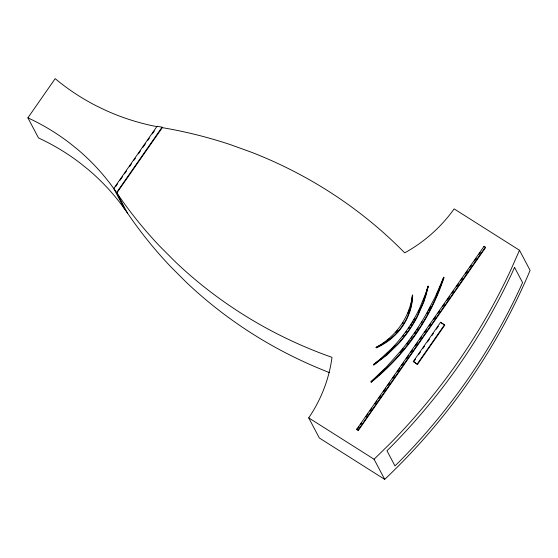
<?xml version="1.0" encoding="UTF-8"?>
<svg xmlns="http://www.w3.org/2000/svg" width="558" height="558" viewBox="0 0 558 558"><rect width="100%" height="100%" fill="white"/><g stroke="black" fill="none" stroke-linecap="round" stroke-linejoin="round"><path stroke-width="0.84" d="M411.797 300.86L412.439 295.084A68.404 64.944 -27.8 0 1 376.078 347.327L376.315 347.774A68.404 64.944 -27.8 0 0 381.128 344.942M428.063 286.156L423.571 301.578L417.056 316.379A125.543 119.196 -27.8 0 1 398.454 343.114L386.68 354.588L373.532 364.527L373.762 364.974L386.917 355.034L398.691 343.561A125.543 119.196 -27.8 0 0 417.293 316.825L423.808 302.024L426.312 294.373L428.063 286.156L425.628 293.759L419.504 308.574A148.881 141.348 -27.8 0 1 391.862 348.297L379.928 359.436L373.532 364.527M425.866 294.206L428.293 286.603M423.013 301.69L425.58 294.959M437.995 291.82L443.924 277.682L443.687 277.235L435.331 296.744L425.37 315.577A261.549 248.317 -27.8 0 1 400.909 350.731L386.575 366.801L370.979 381.721L371.21 382.174L377.327 376.545M519.491 250.263L510.94 269.64A606.965 576.268 -27.8 0 1 389.47 444.196L374.076 459.241L384.685 479.357A606.965 576.268 -27.8 0 0 530.1 270.379L519.491 250.263L454.128 208.887A142.974 135.74 -27.8 0 1 404.703 252.858A466.893 443.275 -27.8 0 0 252.125 152.494L230.266 144.592A466.893 443.275 -27.8 0 0 162.301 127.642L162.064 127.196L157.077 126.241L113.762 188.492L124.601 209.055M436.265 295.635L437.319 293.313M426.87 313.749L427.714 312.229M428.551 310.708L430.664 306.914M329.68 372.695A466.893 443.275 -27.8 0 1 186.372 282.355L170.239 266.215A466.893 443.275 -27.8 0 1 127.461 213.065L121.797 205.128A236.39 224.435 -27.8 0 0 88.303 169.632L80.659 163.466A236.39 224.435 -27.8 0 0 38.509 137.945L27.9 117.829L55.165 78.643A236.39 224.435 -27.8 0 0 96.199 105.776L105.127 110.1A236.39 224.435 -27.8 0 0 152.432 125.745L157.314 126.687M115.492 186.791L117.48 183.931M119.97 180.353L122.46 176.774M124.455 173.915L126.443 171.048M129.435 166.758L131.423 163.892M133.913 160.313L135.406 158.172M138.398 153.875L140.386 151.016M142.876 147.438L145.366 143.859M147.856 140.281L149.349 138.133M152.334 133.843L154.329 130.977M127.461 213.065L116.622 192.503L162.064 127.196M162.301 127.642L116.859 192.949A466.893 443.275 -27.8 0 0 159.637 246.099L175.763 262.239A466.893 443.275 -27.8 0 0 331.996 357.35A142.974 135.74 -27.8 0 1 308.714 417.865L319.315 437.981L384.685 479.357M356.785 429.186L484.023 246.322L485.334 247.152L485.565 247.599L358.327 430.455L356.785 429.186L358.327 430.455M357.022 429.632L359.01 426.772M360.496 424.631L361.493 423.201M365.964 416.77L367.952 413.917M369.94 411.058L371.928 408.198M374.913 403.915L376.901 401.056M378.889 398.203L380.877 395.343M383.36 391.772L385.85 388.201M387.838 385.341L389.826 382.488M392.804 378.198L394.792 375.346M397.282 371.774L399.765 368.203M401.753 365.344L403.741 362.484M406.224 358.913L408.707 355.341M410.702 352.489L412.69 349.629M415.173 346.058L417.656 342.486M419.644 339.627L421.632 336.774M424.617 332.484L426.605 329.632M429.088 326.06L430.581 323.912M433.559 319.629L435.547 316.77M438.037 313.198L439.53 311.057M442.508 306.774L444.496 303.915M446.979 300.344L449.469 296.772M451.952 293.201L453.445 291.06M456.423 286.77L458.411 283.917M460.901 280.346L462.387 278.198M465.372 273.915L467.36 271.055M469.843 267.484L471.336 265.343M474.321 261.06L476.309 258.201M478.792 254.629L480.285 252.488M358.09 430.009L485.334 247.152M413.304 361.486L440.576 322.301L444.496 324.784L444.733 325.23L417.468 364.416L413.304 361.486L417.468 364.416M414.036 361.214L415.529 359.08M418.5 354.804L420.481 351.959M422.964 348.394L424.45 346.26M427.421 341.984L429.409 339.131M431.885 335.567L433.371 333.433M436.349 329.157L438.33 326.311M417.231 363.962L444.496 324.784M400.093 352.405L401.146 351.177A261.549 248.317 -27.8 0 0 403.232 348.611M379.168 374.864L385.592 368.468M386.282 354.469L388.382 352.405M380.165 359.882L382 358.257M373.762 364.974L378.889 360.9M444.733 325.23L440.576 322.301M308.714 417.865L374.076 459.241M113.762 188.492L116.622 192.503M113.999 188.939L111.188 185.012A236.39 224.435 -27.8 0 0 77.702 149.516L70.057 143.35A236.39 224.435 -27.8 0 0 27.9 117.829M484.023 246.322L484.26 246.769M412.439 295.084A58.478 55.521 -27.8 0 1 409.586 311.266L407.584 316.442A58.478 55.521 -27.8 0 1 394.834 334.765L390.607 338.539A58.478 55.521 -27.8 0 1 376.078 347.327M443.687 277.235A219.427 208.329 -27.8 0 1 370.979 381.721M443.924 277.682A219.427 208.329 -27.8 0 1 371.21 382.174M422.225 321.666A261.549 248.317 -27.8 0 1 421.36 323.068M418.256 327.916A261.549 248.317 -27.8 0 1 416.889 329.98M415.968 331.347A261.549 248.317 -27.8 0 1 414.573 333.384M412.202 336.76A261.549 248.317 -27.8 0 1 410.751 338.769M409.286 340.764A261.549 248.317 -27.8 0 1 408.296 342.082M407.8 342.745A261.549 248.317 -27.8 0 1 406.796 344.056M412.669 295.531A58.478 55.521 -27.8 0 1 409.823 311.713L407.821 316.888A58.478 55.521 -27.8 0 1 395.071 335.212L390.844 338.985A58.478 55.521 -27.8 0 1 376.315 347.774M411.637 301.613A68.404 64.944 -27.8 0 1 410.702 305.372M409.788 308.344A68.404 64.944 -27.8 0 1 409.014 310.548M408.742 311.273A68.404 64.944 -27.8 0 1 407.863 313.443M403.19 322.489A68.404 64.944 -27.8 0 1 402.346 323.828M397.694 330.197A68.404 64.944 -27.8 0 1 395.629 332.603M389.407 338.727A68.404 64.944 -27.8 0 1 387.58 340.261M384.42 342.689A68.404 64.944 -27.8 0 1 383.116 343.609M419.742 309.02A148.881 141.348 -27.8 0 1 418.319 311.908M414.894 318.304A148.881 141.348 -27.8 0 1 414.092 319.699M413.269 321.094A148.881 141.348 -27.8 0 1 412.432 322.475M411.581 323.849A148.881 141.348 -27.8 0 1 410.716 325.216M409.391 327.246A148.881 141.348 -27.8 0 1 408.484 328.592M406.636 331.25A148.881 141.348 -27.8 0 1 405.687 332.568M403.748 335.17A148.881 141.348 -27.8 0 1 402.757 336.46M394.89 345.779A148.881 141.348 -27.8 0 1 392.1 348.75M514.539 267.366L512.349 272.318A606.965 576.268 -27.8 0 1 390.886 446.874L386.952 450.725L394.966 465.923L398.9 462.073A606.965 576.268 -27.8 0 0 520.363 287.516L522.553 282.564L514.539 267.366"/></g></svg>
